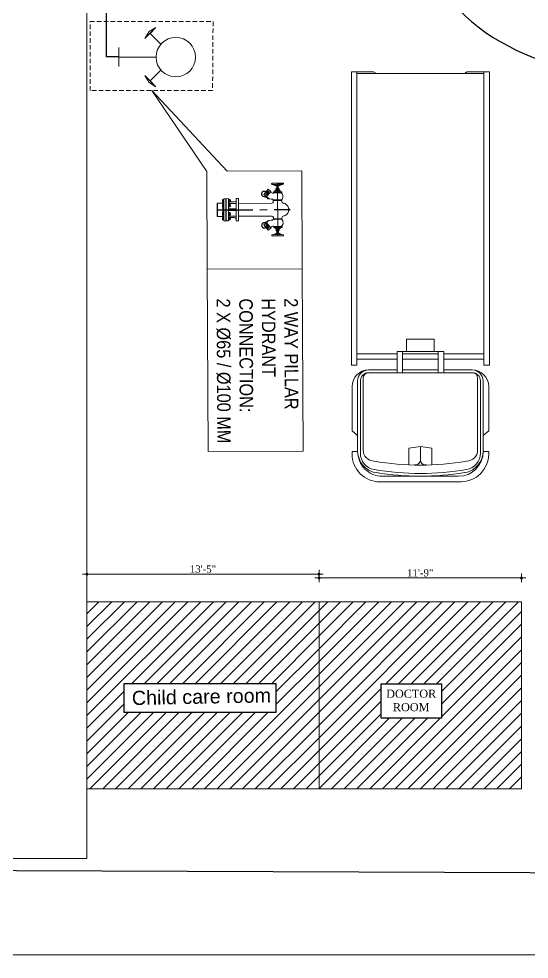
# Model space of a CAD drawing. Header units: inches. Extents: x -98933 to 1585249, y -3352739 to 192771.
# Drawn here: x 8803 to 9158, y 48284 to 48938 of the extents above; entities that cross this region are included whole.
import ezdxf

# ---------------------------------------------------------------- set-up
doc = ezdxf.new("R2010")
doc.units = ezdxf.units.IN
doc.header["$MEASUREMENT"] = 0
doc.header["$PDMODE"] = 35
for name, pattern in [('0X01_5545_01P_02nd-M$0$0X01_5545_01P_02nd-M$0$10117_C2_FP00-LOADING$0$HIDDEN2', [4.75, 3.125, -1.625]), ('CENTER', [2, 1.25, -0.25, 0.25, -0.25]), ('CONTINOUS', [0])]:
    doc.linetypes.add(name, pattern=pattern)
doc.layers.get('0').update_dxf_attribs({"lineweight": 0})
doc.layers.get('Defpoints').update_dxf_attribs({"lineweight": 0})
for name, color, linetype in [('-spk-branch', 100, 'Continuous'), ('8', 7, 'Continuous'), ('Sprinklar Branch Pipe..', 10, 'Continuous'), ('sprinkler head details', 7, 'Continuous')]:
    doc.layers.add(name, color=color, linetype=linetype)
for name, color, linetype, lineweight in [('AA-SECTION', 242, 'Continuous', 13), ('DIEN HOA', 111, 'Continuous', 0), ('DIM', 7, 'Continuous', 0), ('FF-SIAMESE CONNECTION', 1, 'Continuous', 25), ('FPS- Pillar Hydrant', 1, 'Continuous', 25), ('Layer1', 134, 'Continuous', 0), ('MS Pipe', 1, 'Continuous', 18), ('Referance', 6, 'Continuous', 5), ('TEX', 7, 'Continuous', 0), ('Text', 7, 'Continuous', 0)]:
    doc.layers.add(name, color=color, linetype=linetype, lineweight=lineweight)
doc.layers.add('BOUNDARY', color=7, linetype='Continuous', lineweight=0, true_color=0x999900)
doc.styles.add('ARCH', font='times.ttf')
doc.styles.add('REG', font='times.ttf')
doc.styles.add('style1', font='arial.ttf')
doc.styles.add('ZIA', font='ARIALN.TTF', dxfattribs={"width": 1.05, "height": 10})
doc.dimstyles.new('Dim-Pres', dxfattribs={"dimtxt": 5.5, "dimasz": 2, "dimexe": 1.5, "dimexo": 1.5, "dimgap": 1, "dimtad": 3, "dimdec": 0, "dimzin": 3, "dimdsep": 46, "dimlunit": 4, "dimtxsty": 'REG', "dimblk": 'point', "dimcen": 2, "dimclrd": 256, "dimclre": 256, "dimclrt": 7, "dimadec": 0, "dimazin": 0, "dimtfac": 0.75, "dimtdec": 0, "dimtmove": 1, "dimatfit": 3, "dimldrblk": 'point', "dimfxl": 0, "dimtolj": 1, "dimtzin": 0, "dimlwd": -1, "dimlwe": -1, "dimarcsym": 1})
pattern_1 = [(45, (12583.0427, 59027.935), (-4.4194174, 4.4194174), [])]

# ---------------------------------------------------------------- blocks, each defined once
blk = doc.blocks.new('A$C43186C71')
at = {"layer": 'DIEN HOA'}
for p, q in [((0, 1500), (3184, 1500)), ((0, 1500), (0, 1440)), ((0, 1440), (3184, 1440)), ((0, 1440), (0, 1258)), ((18, 1440), (18, 60)), ((3060, 1440), (3060, 1003)), ((3120, 1440), (3120, 1003)), ((3184, 1500), (3184, 1440)), ((3356, 1432), (4115, 1432)), ((3416, 1492), (3899, 1492)), ((3899, 1492), (3948, 1432)), ((4123, 1432), (4123, 1492)), ((4123, 1492), (4151, 1492)), ((3326, 1372), (4106, 1372)), ((3356, 1402), (4140, 1402)), ((0, 1258), (18, 1228)), ((3236, 1312), (3236, 1003)), ((3266, 1312), (3266, 188)), ((4391, 1162), (4391, 338)), ((4451, 1192), (4451, 308)), ((3037, 943), (3037, 557)), ((3060, 943), (3060, 557)), ((3120, 943), (3120, 557)), ((3236, 943), (3236, 557)), ((4069, 750), (4085, 874)), ((4085, 874), (4265, 874)), ((4206, 750), (4069, 750)), ((4069, 750), (4085, 626)), ((4085, 626), (4265, 626)), ((3060, 497), (3060, 60)), ((3120, 497), (3120, 60)), ((3236, 497), (3236, 188)), ((0, 242), (18, 272)), ((0, 60), (0, 242)), ((3326, 128), (4106, 128)), ((0, 60), (3184, 60)), ((0, 60), (0, 0)), ((3184, 60), (3184, 0)), ((3356, 98), (4140, 98)), ((3356, 68), (4121, 68)), ((3416, 8), (3899, 8)), ((3899, 8), (3948, 68)), ((4123, 68), (4123, 8)), ((4123, 8), (4151, 8)), ((0, 0), (3184, 0))]:
    blk.add_line(p, q, dxfattribs=at)
for points in [[(3037, 1003), (3266, 1003), (3266, 943), (3037, 943)], [(3036, 901), (2903, 901), (2903, 599), (3036, 599)], [(3037, 497), (3266, 497), (3266, 557), (3037, 557)]]:
    blk.add_lwpolyline(points, close=True, dxfattribs=at)
for centre, radius, start, end in [((3416, 1312), 180, 90, 180), ((3356, 1312), 120, 90, 180), ((4115, 1192), 240, 9.2506, 90), ((4121, 1162), 270, 0, 90), ((4151, 1192), 300, 0, 90), ((3356, 1312), 90, 90, 180), ((3326, 1312), 60, 90, 180), ((4106, 1252), 120, 0, 90), ((4140, 1222), 180, 9.777, 90), ((1402, 750), 2868, 349.9245, 10.0755), ((1402, 750), 2958, 350.223, 9.777), ((1402, 750), 2988, 350.7494, 9.2506), ((4211, 807), 56.9, 264.933, 6.6458), ((4211, 693), 56.9, 353.3542, 95.067), ((4121, 338), 270, 270, 0), ((4151, 308), 300, 270, 0), ((4106, 248), 120, 270, 0), ((4115, 308), 240, 270, 350.7494), ((4140, 278), 180, 270, 350.223), ((3356, 188), 120, 180, 270), ((3416, 188), 180, 180, 270), ((3326, 188), 60, 180, 270), ((3356, 188), 90, 180, 270)]:
    blk.add_arc(centre, radius, start, end, dxfattribs=at)
blk = doc.blocks.new('PILLAR HYDRANT')
at = {"layer": '-spk-branch', "color": 1}
blk.add_line((-23.1, -86.2), (-116.3, -86.2), dxfattribs=at)
at = {"color": 1}
for p, q in [((-75, 420.3), (-75, 416.4)), ((-64.5, 420.3), (-64.5, 416.4))]:
    blk.add_line(p, q, dxfattribs=at)
at = {"color": 1, "ltscale": 25}
for p, q in [((-256.2, 299.7), (-256.2, 376.6)), ((-256.2, 338.2), (116.8, 338.2)), ((-252.8, 380.1), (-251.7, 380.1)), ((-248.3, 369), (-248.3, 376.6)), ((-237.6, 349.1), (-248.3, 375.4)), ((-240.6, 349.3), (-248.3, 371)), ((-248.3, 365.5), (-248.3, 369)), ((-248.3, 338.2), (-248.3, 365.5)), ((-248.3, 349.1), (-243, 349.4)), ((-248.3, 339.9), (-236.5, 339.9)), ((-248.3, 311.1), (-248.3, 338.2)), ((-248.3, 336.5), (-236.5, 336.5)), ((-243, 349.4), (-236.5, 349)), ((-236.5, 327.4), (-236.5, 349)), ((-236.5, 343.4), (-218.7, 343.4)), ((-236.5, 333), (-218.7, 333)), ((-218.7, 330.1), (-218.7, 346.3)), ((-217.8, 349), (-214.8, 349)), ((-217.8, 343.6), (-214.8, 343.6)), ((-217.8, 332.8), (-214.8, 332.8)), ((-214.8, 327.4), (-214.8, 349)), ((-214.8, 346.3), (-212.2, 346.3)), ((-212.2, 349.4), (-207.1, 349.4)), ((-212.2, 327), (-212.2, 349.4)), ((-207.1, 327), (-207.1, 349.4)), ((-204.5, 324.7), (-204.5, 351.7)), ((-203.7, 356.2), (-195.9, 356.2)), ((-203.7, 347.2), (-195.9, 347.2)), ((-195.9, 311.4), (-195.9, 368.3)), ((-195, 369.2), (-189.8, 369.2)), ((-192.4, 310.5), (-192.4, 369.2)), ((-189, 311.4), (-189, 368.3)), ((-189, 368.3), (-188.9, 368.3)), ((-138.5, 317.1), (-138.5, 359.3)), ((-137.7, 366.3), (-136.6, 366.3)), ((-136.6, 310.1), (-136.6, 366.3)), ((-136.6, 365.5), (-134.2, 365.5)), ((-135.5, 311.1), (-135.5, 365.5)), ((-134.4, 311.1), (-134.4, 365.5)), ((-134.4, 311.1), (-134.4, 365.5)), ((-134.2, 338.8), (-134.2, 365.5)), ((-134.2, 338.8), (-134.2, 365.5)), ((-134.2, 338.8), (-134.2, 311.8)), ((-127.9, 368.7), (-130.9, 368.7)), ((-114.9, 382.5), (-114.9, 381.7)), ((-24.6, 382.5), (-24.6, 381.7)), ((-11.6, 368.7), (-8.5, 368.7)), ((-5.3, 338.8), (-5.3, 365.5)), ((-5.3, 338.8), (-5.3, 365.5)), ((-2.9, 365.5), (-5.3, 365.5)), ((-5.3, 338.8), (-5.3, 311.8)), ((-5.1, 311.1), (-5.1, 365.5)), ((-5.1, 311.1), (-5.1, 365.5)), ((-4, 311.1), (-4, 365.5)), ((-2.9, 310.1), (-2.9, 366.3)), ((-1.8, 366.3), (-2.9, 366.3)), ((-1, 317.1), (-1, 359.3)), ((49.5, 311.4), (49.5, 368.3)), ((49.5, 368.3), (49.5, 368.3)), ((55.5, 369.2), (50.3, 369.2)), ((52.9, 310.5), (52.9, 369.2)), ((56.4, 311.4), (56.4, 368.3)), ((64.2, 356.2), (56.4, 356.2)), ((64.2, 347.2), (56.4, 347.2)), ((65, 324.7), (65, 351.7)), ((72.7, 349.4), (67.6, 349.4)), ((67.6, 327), (67.6, 349.4)), ((72.7, 327), (72.7, 349.4)), ((75.3, 346.3), (72.7, 346.3)), ((78.3, 349), (75.3, 349)), ((75.3, 327.4), (75.3, 349)), ((78.3, 343.6), (75.3, 343.6)), ((78.3, 332.8), (75.3, 332.8)), ((79.2, 330.1), (79.2, 346.3)), ((97.1, 343.4), (79.2, 343.4)), ((97.1, 333), (79.2, 333)), ((103.5, 349.4), (97.1, 349)), ((97.1, 327.4), (97.1, 349)), ((108.8, 339.9), (97.1, 339.9)), ((108.8, 336.5), (97.1, 336.5)), ((98.1, 349.1), (108.8, 375.4)), ((101.1, 349.3), (108.8, 371)), ((108.8, 349.1), (103.5, 349.4)), ((108.8, 369), (108.8, 376.6)), ((108.8, 365.5), (108.8, 369)), ((108.8, 338.2), (108.8, 365.5)), ((108.8, 311.1), (108.8, 338.2)), ((113.3, 380.1), (112.2, 380.1)), ((116.8, 299.7), (116.8, 376.6)), ((-252.8, 296.3), (-251.7, 296.3)), ((-237.6, 327.3), (-248.3, 301)), ((-243, 327), (-248.3, 327.3)), ((-240.6, 327.1), (-248.3, 305.4)), ((-248.3, 311.1), (-248.3, 307.7)), ((-248.3, 300.6), (-248.3, 307.7)), ((-248.3, 300.6), (-248.3, 299.7)), ((-236.5, 327.4), (-243, 327)), ((-217.8, 327.4), (-214.8, 327.4)), ((-214.8, 330.1), (-212.2, 330.1)), ((-199.9, 289.4), (-214.2, 271.8)), ((-176, 240.8), (-214.2, 271.8)), ((-212.2, 327), (-207.1, 327)), ((-203.7, 329.2), (-195.9, 329.2)), ((-203.7, 320.2), (-195.9, 320.2)), ((-198.9, 275.9), (-199.9, 275)), ((-199.6, 271.9), (-193.8, 267.7)), ((-161, 260.7), (-197.6, 290.5)), ((-196.3, 276.1), (-190.6, 271.9)), ((-195.1, 291), (-194.9, 291.2)), ((-195, 310.5), (-189.8, 310.5)), ((-189.8, 310.5), (-187.2, 310.2)), ((-147.7, 273.5), (-147.9, 273.6)), ((-143.2, 305.4), (-139.3, 305.4)), ((-139.3, 307.9), (-139.3, 305.4)), ((-137.7, 310.1), (-136.6, 310.1)), ((-136.6, 311.1), (-134.2, 311.1)), ((-125.1, 308.5), (-130.9, 308.5)), ((-114.9, 296.9), (-114.9, 61.9)), ((-24.6, 296.9), (-24.6, 61.9)), ((-14.4, 308.5), (-8.5, 308.5)), ((-2.9, 311.1), (-5.3, 311.1)), ((-1.8, 310.1), (-2.9, 310.1)), ((-0.2, 307.9), (-0.2, 305.4)), ((3.7, 305.4), (-0.2, 305.4)), ((8.3, 273.5), (8.5, 273.6)), ((21.5, 260.7), (58.1, 290.5)), ((36.5, 240.8), (74.7, 271.8)), ((50.3, 310.5), (47.7, 310.2)), ((55.5, 310.5), (50.3, 310.5)), ((56.8, 276.1), (51.1, 271.9)), ((60.1, 271.9), (54.4, 267.7)), ((55.7, 291), (55.4, 291.2)), ((64.2, 329.2), (56.4, 329.2)), ((64.2, 320.2), (56.4, 320.2)), ((59.5, 275.9), (60.4, 275)), ((60.4, 289.4), (74.7, 271.8)), ((72.7, 327), (67.6, 327)), ((75.3, 330.1), (72.7, 330.1)), ((78.3, 327.4), (75.3, 327.4)), ((97.1, 327.4), (103.5, 327)), ((98.1, 327.3), (108.8, 301)), ((101.1, 327.1), (108.8, 305.4)), ((103.5, 327), (108.8, 327.3)), ((108.8, 311.1), (108.8, 307.7)), ((108.8, 300.6), (108.8, 307.7)), ((108.8, 300.6), (108.8, 299.7)), ((113.3, 296.3), (112.2, 296.3)), ((-200.2, 239.5), (-200.3, 241.5)), ((-199.2, 247.3), (-200.2, 243.2)), ((-197.4, 253.4), (-199.1, 248.7)), ((-183.7, 260.2), (-177.3, 255.5)), ((-180.6, 264.6), (-174, 259.7)), ((-161.6, 258.5), (-176, 240.8)), ((-173.8, 256.7), (-174.7, 255.7)), ((-160.9, 245.7), (-162.3, 240.8)), ((-161.7, 260), (-161, 260.7)), ((-159.2, 251.9), (-160.5, 247.1)), ((-157.5, 258.1), (-158.8, 253.2)), ((18, 258.1), (19.4, 253.2)), ((19.7, 251.9), (21.1, 247.1)), ((21.4, 245.7), (22.8, 240.8)), ((22.3, 260), (21.5, 260.7)), ((22.2, 258.5), (36.5, 240.8)), ((34.3, 256.7), (35.2, 255.7)), ((41.1, 264.6), (34.5, 259.7)), ((44.2, 260.2), (37.8, 255.5)), ((57.9, 253.4), (59.6, 248.7)), ((59.7, 247.3), (60.7, 243.2)), ((60.7, 239.5), (60.9, 241.5)), ((-148.4, 61.9), (9, 61.9)), ((-148.4, 46.1), (-148.4, 61.9)), ((-148.4, 46.1), (9, 46.1)), ((-141.6, -4.7), (-141.6, 1.9)), ((-139.5, 2.8), (-132.7, 2.8)), ((-137.4, -4.7), (-137.4, 1.9)), ((-136.5, 4.7), (-128.5, 4.7)), ((-136.5, 2.8), (-136.5, 4.4)), ((-136.5, 4.1), (-128.4, 4.1)), ((-136.5, 3.5), (-128.4, 3.5)), ((-136.5, 3), (-128.4, 3)), ((-135.8, 5.1), (-129.2, 5.1)), ((-125.8, 2.8), (-132.7, 2.8)), ((-128.4, 4.4), (-128.4, 2.8)), ((-128, -4.7), (-128, 1.9)), ((-125.2, 32), (-125.2, 5.3)), ((-123.8, -4.7), (-123.8, 1.9)), ((-114.9, 46.1), (-114.9, -8.8)), ((-107.4, -4.7), (-107.4, 1.9)), ((-105.4, 2.8), (-98.5, 2.8)), ((-103.2, -4.7), (-103.2, 1.9)), ((-102.4, 2.8), (-102.4, 4.4)), ((-102.4, 4.1), (-94.3, 4.1)), ((-102.4, 3.5), (-94.3, 3.5)), ((-102.4, 3), (-94.3, 3)), ((-102.3, 4.7), (-94.3, 4.7)), ((-101.6, 5.1), (-95, 5.1)), ((-91.7, 2.8), (-98.5, 2.8)), ((-94.3, 4.4), (-94.3, 2.8)), ((-93.8, -4.7), (-93.8, 1.9)), ((-89.7, -4.7), (-89.7, 1.9)), ((-75.5, 46.1), (-75.5, -8.8)), ((-64, 46.1), (-64, -8.8)), ((-49.8, -4.7), (-49.8, 1.9)), ((-47.8, 2.8), (-41, 2.8)), ((-45.7, -4.7), (-45.7, 1.9)), ((-45.2, 4.4), (-45.2, 2.8)), ((-37.1, 4.1), (-45.2, 4.1)), ((-37.1, 3.5), (-45.2, 3.5)), ((-37.1, 3), (-45.2, 3)), ((-37.2, 4.7), (-45.1, 4.7)), ((-37.9, 5.1), (-44.5, 5.1)), ((-34.1, 2.8), (-41, 2.8)), ((-37.1, 2.8), (-37.1, 4.4)), ((-36.2, -4.7), (-36.2, 1.9)), ((-32.1, -4.7), (-32.1, 1.9)), ((-24.6, 46.1), (-24.6, -8.8)), ((-15.7, -4.7), (-15.7, 1.9)), ((-14.3, 32), (-14.3, 5.3)), ((-13.6, 2.8), (-6.8, 2.8)), ((-11.5, -4.7), (-11.5, 1.9)), ((-11.1, 4.4), (-11.1, 2.8)), ((-2.9, 4.1), (-11.1, 4.1)), ((-2.9, 3.5), (-11.1, 3.5)), ((-2.9, 3), (-11.1, 3)), ((-3, 4.7), (-11, 4.7)), ((-3.7, 5.1), (-10.3, 5.1)), ((0, 2.8), (-6.8, 2.8)), ((-2.9, 2.8), (-2.9, 4.4)), ((-2.1, -4.7), (-2.1, 1.9)), ((2.1, -4.7), (2.1, 1.9)), ((9, 46.1), (9, 61.9)), ((-148.4, -8.8), (9, -8.8)), ((-148.4, -24.6), (-148.4, -8.8)), ((-148.4, -24.6), (9, -24.6)), ((-148.4, -27.4), (9, -27.4)), ((-148.4, -42.2), (-148.4, -27.4)), ((-148.4, -42.2), (9, -42.2)), ((-142.8, -7.2), (-122.3, -7.2)), ((-142.8, -8.8), (-142.8, -7.2)), ((-142.8, -42.2), (-142.8, -43.8)), ((-142.8, -43.8), (-122.3, -43.8)), ((-141.6, -43.8), (-141.6, -49.5)), ((-141.5, -5.6), (-123.9, -5.6)), ((-141.5, -7.2), (-141.5, -5.6)), ((-139.5, -50.4), (-132.7, -50.4)), ((-137.4, -43.8), (-137.4, -50.4)), ((-133.2, -5.6), (-133.2, -7.2)), ((-125.8, -50.4), (-132.7, -50.4)), ((-132.2, -5.6), (-132.2, -7.2)), ((-128, -43.8), (-128, -50.4)), ((-123.9, -7.2), (-123.9, -5.6)), ((-123.8, -43.8), (-123.8, -49.5)), ((-122.3, -8.8), (-122.3, -7.2)), ((-122.3, -42.2), (-122.3, -43.8)), ((-121.7, -24.6), (-121.7, -27.4)), ((-116.3, -86.2), (-116.3, -44.6)), ((-114.9, -48), (-107.4, -48)), ((-108.7, -42.2), (-108.7, -43.8)), ((-108.7, -43.8), (-88.1, -43.8)), ((-108.6, -7.2), (-88.1, -7.2)), ((-108.6, -8.8), (-108.6, -7.2)), ((-107.4, -43.8), (-107.4, -49.5)), ((-107.3, -5.6), (-89.7, -5.6)), ((-107.3, -7.2), (-107.3, -5.6)), ((-105.4, -50.4), (-98.5, -50.4)), ((-103.2, -43.8), (-103.2, -50.4)), ((-99, -5.6), (-99, -7.2)), ((-91.7, -50.4), (-98.5, -50.4)), ((-98, -5.6), (-98, -7.2)), ((-93.8, -43.8), (-93.8, -50.4)), ((-89.7, -7.2), (-89.7, -5.6)), ((-89.7, -43.8), (-89.7, -49.5)), ((-89.7, -48), (-49.8, -48)), ((-88.1, -8.8), (-88.1, -7.2)), ((-88.1, -42.2), (-88.1, -43.8)), ((-30.9, -7.2), (-51.3, -7.2)), ((-51.3, -8.8), (-51.3, -7.2)), ((-51.3, -42.2), (-51.3, -43.8)), ((-30.8, -43.8), (-51.3, -43.8)), ((-32.2, -5.6), (-49.8, -5.6)), ((-49.8, -7.2), (-49.8, -5.6)), ((-49.8, -43.8), (-49.8, -49.5)), ((-47.8, -50.4), (-41, -50.4)), ((-45.7, -43.8), (-45.7, -50.4)), ((-41.5, -5.6), (-41.5, -7.2)), ((-34.1, -50.4), (-41, -50.4)), ((-40.5, -5.6), (-40.5, -7.2)), ((-36.2, -43.8), (-36.2, -50.4)), ((-32.2, -7.2), (-32.2, -5.6)), ((-32.1, -43.8), (-32.1, -49.5)), ((-24.6, -48), (-32.1, -48)), ((-30.9, -8.8), (-30.9, -7.2)), ((-30.8, -42.2), (-30.8, -43.8)), ((-23.1, -86.2), (-23.1, -44.6)), ((-17.8, -24.6), (-17.8, -27.4)), ((3.3, -7.2), (-17.2, -7.2)), ((-17.2, -8.8), (-17.2, -7.2)), ((-17.2, -42.2), (-17.2, -43.8)), ((3.3, -43.8), (-17.2, -43.8)), ((-15.7, -43.8), (-15.7, -49.5)), ((2, -5.6), (-15.6, -5.6)), ((-15.6, -7.2), (-15.6, -5.6)), ((-13.6, -50.4), (-6.8, -50.4)), ((-11.5, -43.8), (-11.5, -50.4)), ((-7.3, -5.6), (-7.3, -7.2)), ((0, -50.4), (-6.8, -50.4)), ((-6.3, -5.6), (-6.3, -7.2)), ((-2.1, -43.8), (-2.1, -50.4)), ((2, -7.2), (2, -5.6)), ((2.1, -43.8), (2.1, -49.5)), ((3.3, -8.8), (3.3, -7.2)), ((3.3, -42.2), (3.3, -43.8)), ((9, -24.6), (9, -8.8)), ((9, -42.2), (9, -27.4))]:
    blk.add_line(p, q, dxfattribs=at)
for points in [[(-199.9, 244.8, -0.204975), (-199.6, 244.7, -0.096702), (-199.3, 244.1, -0.053594), (-199.2, 243.4, -0.040602), (-199.2, 242.4, -0.040602), (-199.4, 241.5, -0.053594), (-199.6, 240.8, -0.096702), (-200, 240.3, -0.204975), (-200.3, 240.2, -0.204975), (-200.6, 240.3, -0.096702), (-200.9, 240.9, -0.053594), (-201, 241.6, -0.040602), (-201, 242.6, -0.040602), (-200.9, 243.5, -0.053594), (-200.6, 244.2, -0.096702), (-200.2, 244.7, -0.204975)], [(-199.8, 238.5, 0.204975), (-200, 238.3, 0.096702), (-200, 237.6, 0.053594), (-199.8, 236.9, 0.040602), (-199.5, 236, 0.040602), (-198.9, 235.2, 0.053594), (-198.4, 234.7, 0.096702), (-197.8, 234.4, 0.204975), (-197.5, 234.4, 0.204975), (-197.3, 234.7, 0.096702), (-197.3, 235.4, 0.053594), (-197.5, 236.1, 0.040602), (-197.8, 236.9, 0.040602), (-198.4, 237.7, 0.053594), (-198.9, 238.2, 0.096702), (-199.5, 238.5, 0.204975)], [(-198.5, 250.7, -0.204975), (-198.2, 250.5, -0.096702), (-197.9, 249.9, -0.053594), (-197.9, 249.2, -0.040602), (-198, 248.2, -0.040602), (-198.2, 247.3, -0.053594), (-198.5, 246.7, -0.096702), (-199, 246.2, -0.204975), (-199.3, 246.1, -0.204975), (-199.6, 246.3, -0.096702), (-199.8, 246.9, -0.053594), (-199.9, 247.6, -0.040602), (-199.8, 248.6, -0.040602), (-199.5, 249.5, -0.053594), (-199.2, 250.1, -0.096702), (-198.8, 250.6, -0.204975)], [(-196.5, 256.2, -0.204975), (-196.3, 256, -0.096702), (-196.1, 255.4, -0.053594), (-196.1, 254.7, -0.040602), (-196.3, 253.7, -0.040602), (-196.6, 252.8, -0.053594), (-197, 252.2, -0.096702), (-197.4, 251.8, -0.204975), (-197.8, 251.7, -0.204975), (-198, 251.9, -0.096702), (-198.2, 252.6, -0.053594), (-198.2, 253.3, -0.040602), (-198, 254.2, -0.040602), (-197.7, 255.1, -0.053594), (-197.3, 255.7, -0.096702), (-196.8, 256.2, -0.204975)], [(-196.6, 232.8, 0.204975), (-196.7, 232.4, 0.096702), (-196.5, 231.8, 0.053594), (-196, 231.2, 0.040602), (-195.3, 230.6, 0.040602), (-194.5, 230.1, 0.053594), (-193.8, 229.8, 0.096702), (-193.2, 229.8, 0.204975), (-192.9, 229.9, 0.204975), (-192.8, 230.2, 0.096702), (-193.1, 230.9, 0.053594), (-193.5, 231.4, 0.040602), (-194.2, 232.1, 0.040602), (-195, 232.6, 0.053594), (-195.7, 232.9, 0.096702), (-196.3, 232.9, 0.204975)], [(-191.3, 228.6, 0.204975), (-191.3, 228.3, 0.096702), (-190.9, 227.7, 0.053594), (-190.4, 227.3, 0.040602), (-189.5, 226.9, 0.040602), (-188.6, 226.6, 0.053594), (-187.9, 226.6, 0.096702), (-187.2, 226.7, 0.204975), (-187, 226.9, 0.204975), (-187, 227.3, 0.096702), (-187.4, 227.8, 0.053594), (-188, 228.2, 0.040602), (-188.8, 228.6, 0.040602), (-189.8, 228.9, 0.053594), (-190.5, 228.9, 0.096702), (-191.1, 228.8, 0.204975)], [(-179.9, 226, -0.204975), (-180, 225.7, -0.096702), (-180.6, 225.4, -0.053594), (-181.3, 225.3, -0.040602), (-182.3, 225.3, -0.040602), (-183.2, 225.4, -0.053594), (-183.9, 225.6, -0.096702), (-184.4, 226, -0.204975), (-184.5, 226.3, -0.204975), (-184.4, 226.6, -0.096702), (-183.8, 226.9, -0.053594), (-183.1, 227.1, -0.040602), (-182.2, 227.1, -0.040602), (-181.2, 227, -0.053594), (-180.5, 226.7, -0.096702), (-180, 226.3, -0.204975)], [(-173.6, 227.4, -0.204975), (-173.6, 227.1, -0.096702), (-174.1, 226.6, -0.053594), (-174.7, 226.3, -0.040602), (-175.6, 226, -0.040602), (-176.6, 225.8, -0.053594), (-177.3, 225.9, -0.096702), (-177.9, 226.1, -0.204975), (-178.1, 226.3, -0.204975), (-178, 226.7, -0.096702), (-177.6, 227.1, -0.053594), (-177, 227.5, -0.040602), (-176, 227.8, -0.040602), (-175.1, 227.9, -0.053594), (-174.4, 227.9, -0.096702), (-173.8, 227.7, -0.204975)], [(-167.9, 231, -0.204975), (-167.8, 230.7, -0.096702), (-168.1, 230.1, -0.053594), (-168.6, 229.5, -0.040602), (-169.4, 229, -0.040602), (-170.3, 228.6, -0.053594), (-171, 228.4, -0.096702), (-171.6, 228.4, -0.204975), (-171.9, 228.6, -0.204975), (-171.9, 228.9, -0.096702), (-171.6, 229.5, -0.053594), (-171.1, 230, -0.040602), (-170.3, 230.6, -0.040602), (-169.5, 231, -0.053594), (-168.8, 231.2, -0.096702), (-168.1, 231.2, -0.204975)], [(-164, 236.3, -0.204975), (-163.8, 236, -0.096702), (-163.9, 235.4, -0.053594), (-164.1, 234.7, -0.040602), (-164.6, 233.9, -0.040602), (-165.2, 233.2, -0.053594), (-165.8, 232.7, -0.096702), (-166.4, 232.5, -0.204975), (-166.7, 232.5, -0.204975), (-166.9, 232.8, -0.096702), (-166.9, 233.5, -0.053594), (-166.6, 234.1, -0.040602), (-166.1, 235, -0.040602), (-165.5, 235.7, -0.053594), (-164.9, 236.1, -0.096702), (-164.3, 236.4, -0.204975)], [(-161.8, 242.6, -0.204975), (-161.5, 242.4, -0.096702), (-161.3, 241.7, -0.053594), (-161.3, 241, -0.040602), (-161.5, 240.1, -0.040602), (-161.8, 239.2, -0.053594), (-162.2, 238.6, -0.096702), (-162.7, 238.1, -0.204975), (-163, 238.1, -0.204975), (-163.3, 238.3, -0.096702), (-163.5, 238.9, -0.053594), (-163.5, 239.6, -0.040602), (-163.3, 240.6, -0.040602), (-163, 241.5, -0.053594), (-162.6, 242.1, -0.096702), (-162.1, 242.5, -0.204975)], [(-160.1, 248.8, -0.204975), (-159.8, 248.6, -0.096702), (-159.6, 248, -0.053594), (-159.6, 247.3, -0.040602), (-159.8, 246.3, -0.040602), (-160.1, 245.4, -0.053594), (-160.5, 244.8, -0.096702), (-161, 244.4, -0.204975), (-161.3, 244.3, -0.204975), (-161.5, 244.5, -0.096702), (-161.7, 245.2, -0.053594), (-161.7, 245.9, -0.040602), (-161.6, 246.8, -0.040602), (-161.2, 247.7, -0.053594), (-160.9, 248.3, -0.096702), (-160.4, 248.8, -0.204975)], [(-158.4, 255, -0.204975), (-158.1, 254.8, -0.096702), (-157.9, 254.1, -0.053594), (-157.9, 253.4, -0.040602), (-158.1, 252.5, -0.040602), (-158.4, 251.6, -0.053594), (-158.8, 251, -0.096702), (-159.3, 250.5, -0.204975), (-159.6, 250.5, -0.204975), (-159.8, 250.7, -0.096702), (-160, 251.3, -0.053594), (-160, 252, -0.040602), (-159.9, 253, -0.040602), (-159.5, 253.9, -0.053594), (-159.2, 254.5, -0.096702), (-158.7, 254.9, -0.204975)], [(-156.6, 261.2, -0.204975), (-156.4, 261, -0.096702), (-156.2, 260.4, -0.053594), (-156.2, 259.7, -0.040602), (-156.4, 258.7, -0.040602), (-156.7, 257.8, -0.053594), (-157.1, 257.2, -0.096702), (-157.6, 256.8, -0.204975), (-157.9, 256.7, -0.204975), (-158.1, 256.9, -0.096702), (-158.3, 257.6, -0.053594), (-158.3, 258.3, -0.040602), (-158.1, 259.2, -0.040602), (-157.8, 260.1, -0.053594), (-157.4, 260.7, -0.096702), (-156.9, 261.2, -0.204975)], [(17.1, 261.2, 0.204975), (16.9, 261, 0.096702), (16.7, 260.4, 0.053594), (16.7, 259.7, 0.040602), (16.9, 258.7, 0.040602), (17.2, 257.8, 0.053594), (17.6, 257.2, 0.096702), (18.1, 256.8, 0.204975), (18.4, 256.7, 0.204975), (18.6, 256.9, 0.096702), (18.8, 257.6, 0.053594), (18.8, 258.3, 0.040602), (18.7, 259.2, 0.040602), (18.3, 260.1, 0.053594), (18, 260.7, 0.096702), (17.5, 261.2, 0.204975)], [(18.9, 255, 0.204975), (18.6, 254.8, 0.096702), (18.4, 254.1, 0.053594), (18.4, 253.4, 0.040602), (18.6, 252.5, 0.040602), (18.9, 251.6, 0.053594), (19.3, 251, 0.096702), (19.8, 250.5, 0.204975), (20.1, 250.5, 0.204975), (20.4, 250.7, 0.096702), (20.6, 251.3, 0.053594), (20.6, 252, 0.040602), (20.4, 253, 0.040602), (20.1, 253.9, 0.053594), (19.7, 254.5, 0.096702), (19.2, 254.9, 0.204975)], [(20.6, 248.8, 0.204975), (20.3, 248.6, 0.096702), (20.1, 248, 0.053594), (20.1, 247.3, 0.040602), (20.3, 246.3, 0.040602), (20.6, 245.4, 0.053594), (21, 244.8, 0.096702), (21.5, 244.4, 0.204975), (21.8, 244.3, 0.204975), (22.1, 244.5, 0.096702), (22.3, 245.2, 0.053594), (22.3, 245.9, 0.040602), (22.1, 246.8, 0.040602), (21.8, 247.7, 0.053594), (21.4, 248.3, 0.096702), (20.9, 248.8, 0.204975)], [(22.3, 242.6, 0.204975), (22.1, 242.4, 0.096702), (21.9, 241.7, 0.053594), (21.9, 241, 0.040602), (22, 240.1, 0.040602), (22.4, 239.2, 0.053594), (22.7, 238.6, 0.096702), (23.2, 238.1, 0.204975), (23.5, 238.1, 0.204975), (23.8, 238.3, 0.096702), (24, 238.9, 0.053594), (24, 239.6, 0.040602), (23.8, 240.6, 0.040602), (23.5, 241.5, 0.053594), (23.1, 242.1, 0.096702), (22.6, 242.5, 0.204975)], [(24.5, 236.3, 0.204975), (24.3, 236, 0.096702), (24.4, 235.4, 0.053594), (24.6, 234.7, 0.040602), (25.1, 233.9, 0.040602), (25.8, 233.2, 0.053594), (26.3, 232.7, 0.096702), (26.9, 232.5, 0.204975), (27.2, 232.5, 0.204975), (27.4, 232.8, 0.096702), (27.4, 233.5, 0.053594), (27.1, 234.1, 0.040602), (26.6, 235, 0.040602), (26, 235.7, 0.053594), (25.4, 236.1, 0.096702), (24.8, 236.4, 0.204975)], [(28.4, 231, 0.204975), (28.3, 230.7, 0.096702), (28.6, 230.1, 0.053594), (29.1, 229.5, 0.040602), (29.9, 229, 0.040602), (30.8, 228.6, 0.053594), (31.5, 228.4, 0.096702), (32.1, 228.4, 0.204975), (32.4, 228.6, 0.204975), (32.4, 228.9, 0.096702), (32.1, 229.5, 0.053594), (31.6, 230, 0.040602), (30.9, 230.6, 0.040602), (30, 231, 0.053594), (29.3, 231.2, 0.096702), (28.6, 231.2, 0.204975)], [(34.1, 227.4, 0.204975), (34.1, 227.1, 0.096702), (34.6, 226.6, 0.053594), (35.2, 226.3, 0.040602), (36.1, 226, 0.040602), (37.1, 225.8, 0.053594), (37.8, 225.9, 0.096702), (38.4, 226.1, 0.204975), (38.6, 226.3, 0.204975), (38.6, 226.7, 0.096702), (38.1, 227.1, 0.053594), (37.5, 227.5, 0.040602), (36.6, 227.8, 0.040602), (35.6, 227.9, 0.053594), (34.9, 227.9, 0.096702), (34.3, 227.7, 0.204975)], [(40.4, 226, 0.204975), (40.6, 225.7, 0.096702), (41.1, 225.4, 0.053594), (41.8, 225.3, 0.040602), (42.8, 225.3, 0.040602), (43.7, 225.4, 0.053594), (44.4, 225.6, 0.096702), (45, 226, 0.204975), (45.1, 226.3, 0.204975), (44.9, 226.6, 0.096702), (44.3, 226.9, 0.053594), (43.6, 227.1, 0.040602), (42.7, 227.1, 0.040602), (41.7, 227, 0.053594), (41.1, 226.7, 0.096702), (40.5, 226.3, 0.204975)], [(51.9, 228.6, -0.204975), (51.9, 228.3, -0.096702), (51.5, 227.7, -0.053594), (50.9, 227.3, -0.040602), (50, 226.9, -0.040602), (49.1, 226.6, -0.053594), (48.4, 226.6, -0.096702), (47.7, 226.7, -0.204975), (47.5, 226.9, -0.204975), (47.5, 227.3, -0.096702), (47.9, 227.8, -0.053594), (48.5, 228.2, -0.040602), (49.4, 228.6, -0.040602), (50.3, 228.9, -0.053594), (51, 228.9, -0.096702), (51.6, 228.8, -0.204975)], [(57.1, 232.8, -0.204975), (57.2, 232.4, -0.096702), (57, 231.8, -0.053594), (56.5, 231.2, -0.040602), (55.8, 230.6, -0.040602), (55, 230.1, -0.053594), (54.4, 229.8, -0.096702), (53.7, 229.8, -0.204975), (53.4, 229.9, -0.204975), (53.3, 230.2, -0.096702), (53.6, 230.9, -0.053594), (54, 231.4, -0.040602), (54.7, 232.1, -0.040602), (55.5, 232.6, -0.053594), (56.2, 232.9, -0.096702), (56.8, 232.9, -0.204975)], [(57, 256.2, 0.204975), (56.8, 256, 0.096702), (56.6, 255.4, 0.053594), (56.6, 254.7, 0.040602), (56.8, 253.7, 0.040602), (57.1, 252.8, 0.053594), (57.5, 252.2, 0.096702), (58, 251.8, 0.204975), (58.3, 251.7, 0.204975), (58.5, 251.9, 0.096702), (58.7, 252.6, 0.053594), (58.7, 253.3, 0.040602), (58.5, 254.2, 0.040602), (58.2, 255.1, 0.053594), (57.9, 255.7, 0.096702), (57.4, 256.2, 0.204975)], [(60.3, 238.5, -0.204975), (60.5, 238.3, -0.096702), (60.5, 237.6, -0.053594), (60.4, 236.9, -0.040602), (60, 236, -0.040602), (59.5, 235.2, -0.053594), (58.9, 234.7, -0.096702), (58.4, 234.4, -0.204975), (58, 234.4, -0.204975), (57.9, 234.7, -0.096702), (57.8, 235.4, -0.053594), (58, 236.1, -0.040602), (58.4, 236.9, -0.040602), (58.9, 237.7, -0.053594), (59.4, 238.2, -0.096702), (60, 238.5, -0.204975)], [(59, 250.7, 0.204975), (58.7, 250.5, 0.096702), (58.5, 249.9, 0.053594), (58.4, 249.2, 0.040602), (58.5, 248.2, 0.040602), (58.7, 247.3, 0.053594), (59.1, 246.7, 0.096702), (59.5, 246.2, 0.204975), (59.8, 246.1, 0.204975), (60.1, 246.3, 0.096702), (60.3, 246.9, 0.053594), (60.4, 247.6, 0.040602), (60.3, 248.6, 0.040602), (60.1, 249.5, 0.053594), (59.7, 250.1, 0.096702), (59.3, 250.6, 0.204975)], [(60.5, 244.8, 0.204975), (60.2, 244.7, 0.096702), (59.9, 244.1, 0.053594), (59.7, 243.4, 0.040602), (59.7, 242.4, 0.040602), (59.9, 241.5, 0.053594), (60.1, 240.8, 0.096702), (60.5, 240.3, 0.204975), (60.8, 240.2, 0.204975), (61.1, 240.3, 0.096702), (61.4, 240.9, 0.053594), (61.5, 241.6, 0.040602), (61.6, 242.6, 0.040602), (61.4, 243.5, 0.053594), (61.2, 244.2, 0.096702), (60.8, 244.7, 0.204975)]]:
    blk.add_lwpolyline(points, format="xyb", close=True, dxfattribs=at)
for centre, radius in [((-187.2, 266), 6.81), ((-187.2, 266), 3.8), ((-148.6, 270.5), 1.01), ((9.1, 270.5), 1.01), ((47.8, 266), 6.81), ((47.8, 266), 3.8), ((-195.9, 255.3), 0.878), ((56.4, 255.3), 0.878)]:
    blk.add_circle(centre, radius, dxfattribs=at)
for centre, radius, start, end in [((-69.7, 367.6), 49.1, 30.15467, 149.84533), ((-252.8, 376.6), 3.46, 90, 180), ((-251.7, 376.6), 3.46, 0, 90), ((-214, 346.3), 4.65, 144.51066, 215.48934), ((-201.4, 338.2), 17.3, 161.81945, 198.18055), ((-214, 330.1), 4.65, 144.51066, 215.48934), ((-189, 344.4), 18.8, 141.22692, 164.47372), ((-192.4, 351.7), 12.1, 158.22895, 201.77105), ((-157.4, 338.2), 47.2, 169.01535, 190.98465), ((-195, 368.3), 0.864, 90, 180), ((-189.8, 368.3), 0.864, 0, 90), ((-186.7, 368.8), 2.27, 192.22675, 228.69293), ((-187.1, 368.4), 1.73, 228.69293, 288.61557), ((-162.7, 344), 32.9, 42.05293, 136.31921), ((-99.4, 358), 39.2, 167.80101, 178.16599), ((-138.1, 366.5), 0.458, 242.78871, 336.76669), ((-130.9, 365.5), 3.25, 90, 180), ((-127.9, 381.7), 13, 270, 0), ((-95.4, 382.5), 19.5, 149.84533, 180), ((-44.1, 382.5), 19.5, 0, 30.15467), ((-11.6, 381.7), 13, 180, 270), ((-8.5, 365.5), 3.25, 0, 90), ((-1.4, 366.5), 0.458, 203.23331, 297.21129), ((-40.1, 358), 39.2, 1.83401, 12.19899), ((23.2, 344), 32.9, 43.68079, 137.94707), ((47.6, 368.4), 1.73, 251.38443, 311.30707), ((47.2, 368.8), 2.27, 311.30707, 347.77325), ((50.3, 368.3), 0.864, 90, 180), ((55.5, 368.3), 0.864, 0, 90), ((52.9, 351.7), 12.1, 338.22895, 21.77105), ((49.5, 344.4), 18.8, 15.52628, 38.77308), ((17.9, 338.2), 47.2, 349.01535, 10.98465), ((74.5, 346.3), 4.65, 324.51066, 35.48934), ((61.9, 338.2), 17.3, 341.81945, 18.18055), ((74.5, 330.1), 4.65, 324.51066, 35.48934), ((112.2, 376.6), 3.46, 90, 180), ((113.3, 376.6), 3.46, 0, 90), ((-252.8, 299.7), 3.46, 180, 270), ((-251.7, 299.7), 3.46, 270, 0), ((-189, 332), 18.8, 195.52628, 218.77308), ((-192.4, 324.7), 12.1, 158.22895, 201.77105), ((-198.4, 273.5), 2.02, 135.47778, 233.66402), ((-198, 288.2), 2.32, 74.06332, 147.11748), ((-197.5, 274.5), 2.02, 53.66402, 135.47778), ((-187.2, 266), 10.2, 158.24569, 309.08235), ((-196.8, 292.8), 2.44, 256.35122, 311.94994), ((-195, 311.4), 0.864, 180, 270), ((-203.9, 305.6), 17.1, 300.87847, 9.81168), ((-187.2, 266), 10.2, 339.47638, 127.85166), ((-189.8, 311.4), 0.864, 270, 0), ((-188.3, 309.2), 1.44, 329.40083, 40.63415), ((-192.9, 299.3), 50.1, 309.66035, 6.98492), ((-152.1, 266.6), 2.27, 60.66446, 146.60327), ((-149.3, 271), 2.94, 236.92889, 56.92889), ((-146, 275.4), 2.68, 166.36015, 222.45647), ((-136.8, 307.8), 2.45, 109.42712, 182.73407), ((-110.8, 317), 27.7, 179.67623, 194.35677), ((-130.9, 311.8), 3.25, 180, 270), ((-128.6, 295.2), 13.8, 7.09284, 75.62394), ((-10.9, 295.2), 13.8, 104.37606, 172.90716), ((-8.5, 311.8), 3.25, 270, 0), ((-28.6, 317), 27.7, 345.64323, 0.32377), ((-2.6, 307.8), 2.45, 357.26593, 70.57288), ((53.4, 299.3), 50.1, 173.01508, 230.33965), ((9.9, 271), 2.94, 123.07111, 303.07111), ((6.5, 275.4), 2.68, 317.54353, 13.63985), ((12.6, 266.6), 2.27, 33.39673, 119.33554), ((47.8, 266), 10.2, 52.14834, 200.52362), ((47.8, 266), 10.2, 230.91765, 21.75431), ((48.8, 309.2), 1.44, 139.36585, 210.59917), ((64.4, 305.6), 17.1, 170.18832, 239.12153), ((50.3, 311.4), 0.864, 180, 270), ((55.5, 311.4), 0.864, 270, 0), ((57.3, 292.8), 2.44, 228.05006, 283.64878), ((58, 274.5), 2.02, 44.52222, 126.33598), ((58.5, 288.2), 2.32, 32.88252, 105.93668), ((58.9, 273.5), 2.02, 306.33598, 44.52222), ((52.9, 324.7), 12.1, 338.22895, 21.77105), ((49.5, 332), 18.8, 321.22692, 344.47372), ((112.2, 299.7), 3.46, 180, 270), ((113.3, 299.7), 3.46, 270, 0), ((-181.4, 245.7), 19.8, 198.3406, 204.53264), ((-181.4, 245.7), 19.8, 211.64587, 224.00969), ((-195.2, 255.8), 2.71, 130.95817, 330.95189), ((-181.4, 245.7), 19.8, 230.58133, 242.88767), ((-181.4, 245.7), 19.8, 249.72111, 264.10727), ((-181.4, 245.7), 19.8, 270.5604, 282.78307), ((-176.1, 257.2), 2.02, 233.66402, 315.47778), ((-181.4, 245.7), 19.8, 289.83839, 302.71714), ((-175.2, 258.1), 2.02, 315.47778, 53.66402), ((-181.4, 245.7), 19.8, 308.78919, 321.13676), ((-191.5, 251.4), 31.4, 329.67386, 336.88901), ((-161.1, 259.3), 0.978, 131.34103, 235.61631), ((21.6, 259.3), 0.978, 304.38369, 48.65897), ((52, 251.4), 31.4, 203.11099, 210.32614), ((41.9, 245.7), 19.8, 218.86324, 231.21081), ((41.9, 245.7), 19.8, 237.28286, 250.16161), ((35.7, 258.1), 2.02, 126.33598, 224.52222), ((36.6, 257.2), 2.02, 224.52222, 306.33598), ((41.9, 245.7), 19.8, 257.21693, 269.4396), ((41.9, 245.7), 19.8, 275.89273, 290.27889), ((41.9, 245.7), 19.8, 297.11233, 309.41867), ((55.7, 255.8), 2.71, 209.04811, 49.04183), ((41.9, 245.7), 19.8, 315.99031, 328.35413), ((41.9, 245.7), 19.8, 335.46736, 341.6594), ((-141.6, 29.6), 16.6, 8.46976, 92.34406), ((-139.5, 0), 2.8, 42.14024, 137.85976), ((-132.7, -9.8), 12.6, 67.94155, 112.05845), ((-135.8, 4.4), 0.749, 90, 180), ((-129.2, 4.4), 0.749, 0, 90), ((-125.9, 0), 2.8, 42.14024, 137.85976), ((-141.6, 7.7), 16.6, 342.66809, 351.53024), ((-105.3, 0), 2.8, 42.14024, 137.85976), ((-98.5, -9.8), 12.6, 67.94155, 112.05845), ((-101.6, 4.4), 0.749, 90, 180), ((-95, 4.4), 0.749, 0, 90), ((-91.7, 0), 2.8, 42.14024, 137.85976), ((-47.8, 0), 2.8, 42.14024, 137.85976), ((-41, -9.8), 12.6, 67.94155, 112.05845), ((-44.5, 4.4), 0.749, 90, 180), ((-37.9, 4.4), 0.749, 0, 90), ((-34.2, 0), 2.8, 42.14024, 137.85976), ((-13.6, 0), 2.8, 42.14024, 137.85976), ((2.1, 29.6), 16.6, 87.65594, 171.53024), ((2.1, 7.7), 16.6, 188.46976, 197.33191), ((-6.8, -9.8), 12.6, 67.94155, 112.05845), ((-10.3, 4.4), 0.749, 90, 180), ((-3.7, 4.4), 0.749, 0, 90), ((0, 0), 2.8, 42.14024, 137.85976), ((-139.5, -2.8), 2.8, 222.14024, 317.85976), ((-139.5, -47.6), 2.8, 222.14024, 317.85976), ((-132.7, 7), 12.6, 247.94155, 292.05845), ((-132.7, -37.8), 12.6, 247.94155, 292.05845), ((-125.9, -2.8), 2.8, 222.14024, 317.85976), ((-125.9, -47.6), 2.8, 222.14024, 317.85976), ((-121.5, -48.9), 6.69, 7.29711, 91.239), ((-105.3, -2.8), 2.8, 222.14024, 317.85976), ((-105.3, -47.6), 2.8, 222.14024, 317.85976), ((-98.5, 7), 12.6, 247.94155, 292.05845), ((-98.5, -37.8), 12.6, 247.94155, 292.05845), ((-91.7, -2.8), 2.8, 222.14024, 317.85976), ((-91.7, -47.6), 2.8, 222.14024, 317.85976), ((-47.8, -2.8), 2.8, 222.14024, 317.85976), ((-47.8, -47.6), 2.8, 222.14024, 317.85976), ((-41, 7), 12.6, 247.94155, 292.05845), ((-41, -37.8), 12.6, 247.94155, 292.05845), ((-34.2, -2.8), 2.8, 222.14024, 317.85976), ((-34.2, -47.6), 2.8, 222.14024, 317.85976), ((-18, -48.9), 6.69, 88.761, 172.70289), ((-13.6, -2.8), 2.8, 222.14024, 317.85976), ((-13.6, -47.6), 2.8, 222.14024, 317.85976), ((-6.8, 7), 12.6, 247.94155, 292.05845), ((-6.8, -37.8), 12.6, 247.94155, 292.05845), ((0, -2.8), 2.8, 222.14024, 317.85976), ((0, -47.6), 2.8, 222.14024, 317.85976)]:
    blk.add_arc(centre, radius, start, end, dxfattribs=at)
at = {"color": 1}
blk.add_arc((-69.7, 420.3), 5.25, 0, 180, dxfattribs=at)
at = {"layer": 'sprinkler head details', "color": 1, "linetype": 'CENTER', "ltscale": 200}
blk.add_line((-69.7, -86.2), (-69.7, 425.5), dxfattribs=at)
blk = doc.blocks.new('FPS- Pillar Hydrant')
at = {"layer": 'FPS- Pillar Hydrant', "lineweight": 0}
for p, q in [((-4332.24, -11785.1), (-4333.39, -11783.95)), ((-4333.39, -11783.95), (-4331.04, -11786.3)), ((-4333.39, -11783.95), (-4331.04, -11786.3)), ((-4331.95, -11784.81), (-4333.39, -11783.95)), ((-4332.11, -11785.13), (-4334.44, -11787.46)), ((-4331.04, -11786.3), (-4331.95, -11784.81)), ((-4325.55, -11792.25), (-4325.55, -11788.24)), ((-4333.42, -11790.19), (-4325.55, -11790.19)), ((-4325.55, -11790.19), (-4325.55, -11792.25)), ((-4332.11, -11795.24), (-4334.44, -11792.92)), ((-4333.39, -11796.43), (-4331.04, -11794.08)), ((-4333.39, -11796.43), (-4331.04, -11794.08)), ((-4331.04, -11794.08), (-4331.95, -11795.56)), ((-4332.24, -11795.27), (-4333.39, -11796.43)), ((-4331.95, -11795.56), (-4333.39, -11796.43))]:
    blk.add_line(p, q, dxfattribs=at)
blk.add_circle((-4337.58, -11790.19), 4.16, dxfattribs=at)
blk = doc.blocks.new('dot')
at = {"color": 4}
for p, q in [((-1.5, 0), (1.5, 0)), ((0, 1.5), (0, -1.5))]:
    blk.add_line(p, q, dxfattribs=at)
at = {"color": 6, "const_width": 0.5}
blk.add_lwpolyline([(-0.25, 0, 1), (0.25, 0, 1)], format="xyb", close=True, dxfattribs=at)
blk = doc.blocks.new('point')
blk.add_blockref('dot', (0, 0))
blk = doc.blocks.new('*D487')
at = {"layer": 'Defpoints', "color": 0, "ltscale": 30, "transparency": 16777216}
for p in [(9011.44, 48551.92), (8850.05, 48532.8, 24.31), (9011.44, 48532.8, 24.31)]:
    blk.add_point(p, dxfattribs=at)
at = {"layer": 'Layer1', "ltscale": 30, "transparency": 16777216}
for p, q in [((8850.05, 48549.86), (8850.05, 48553.42)), ((8852.05, 48551.92), (9009.44, 48551.92)), ((9011.44, 48549.86), (9011.44, 48553.42))]:
    blk.add_line(p, q, dxfattribs=at)
at = {"layer": 'Layer1', "ltscale": 30, "transparency": 16777216, "xscale": 2, "yscale": 2, "zscale": 2, "rotation": 180}
blk.add_blockref('point', (8850.05, 48551.92), dxfattribs=at)
at = {"layer": 'Layer1', "ltscale": 30, "transparency": 16777216, "xscale": 2, "yscale": 2, "zscale": 2}
blk.add_blockref('point', (9011.44, 48551.92), dxfattribs=at)
at = {"layer": 'Layer1', "color": 7, "ltscale": 30, "transparency": 16777216, "insert": (8930.75, 48555.46), "char_height": 5, "attachment_point": 5, "style": 'REG'}
blk.add_mtext('\\A1;13\'-5"', dxfattribs=at)
blk = doc.blocks.new('*D488')
at = {"layer": 'Defpoints', "color": 0, "ltscale": 30, "transparency": 16777216}
for p in [(9152.17, 48549.3), (9011.44, 48532.8, 24.31), (9152.17, 48532.8, 24.31)]:
    blk.add_point(p, dxfattribs=at)
at = {"layer": 'Layer1', "ltscale": 30, "transparency": 16777216}
for p, q in [((9011.44, 48547.52), (9011.44, 48550.8)), ((9013.44, 48549.3), (9150.17, 48549.3)), ((9152.17, 48547.52), (9152.17, 48550.8))]:
    blk.add_line(p, q, dxfattribs=at)
at = {"layer": 'Layer1', "ltscale": 30, "transparency": 16777216, "xscale": 2, "yscale": 2, "zscale": 2, "rotation": 180}
blk.add_blockref('point', (9011.44, 48549.3), dxfattribs=at)
at = {"layer": 'Layer1', "ltscale": 30, "transparency": 16777216, "xscale": 2, "yscale": 2, "zscale": 2}
blk.add_blockref('point', (9152.17, 48549.3), dxfattribs=at)
at = {"layer": 'Layer1', "color": 7, "ltscale": 30, "transparency": 16777216, "insert": (9081.8, 48552.85), "char_height": 5, "attachment_point": 5, "style": 'REG'}
blk.add_mtext('\\A1;11\'-9"', dxfattribs=at)
blk = doc.blocks.new('*D493')
at = {"layer": 'Defpoints', "color": 0, "ltscale": 30, "transparency": 16777216}
for p in [(7135.17, 48352.32, -1.21), (9634.02, 48342.66, -1.21), (9634.02, 48287.43)]:
    blk.add_point(p, dxfattribs=at)
at = {"layer": 'Layer1', "ltscale": 30, "transparency": 16777216}
for p, q in [((7135.17, 48291.43), (7135.17, 48285.93)), ((7137.17, 48287.43), (9632.02, 48287.43)), ((9634.02, 48291.43), (9634.02, 48285.93))]:
    blk.add_line(p, q, dxfattribs=at)
at = {"layer": 'Layer1', "ltscale": 30, "transparency": 16777216, "xscale": 2, "yscale": 2, "zscale": 2, "rotation": 180}
blk.add_blockref('point', (7135.17, 48287.43), dxfattribs=at)
at = {"layer": 'Layer1', "ltscale": 30, "transparency": 16777216, "xscale": 2, "yscale": 2, "zscale": 2}
blk.add_blockref('point', (9634.02, 48287.43), dxfattribs=at)
at = {"layer": 'Layer1', "color": 7, "ltscale": 30, "transparency": 16777216, "insert": (8384.59, 48290.97), "char_height": 5, "attachment_point": 5, "style": 'REG'}
blk.add_mtext('\\A1;208\'-3"', dxfattribs=at)

msp = doc.modelspace()

# ---------------------------------------------------------------- hatches: boundary and pattern name
at = {"layer": 'Layer1', "ltscale": 30}
h = msp.add_hatch(dxfattribs=at)
h.set_pattern_fill('ANSI31', color=256, scale=50, style=0)
h.set_pattern_definition(pattern_1)
h.paths.add_polyline_path([(9011.44, 48532.8), (8850.05, 48532.8), (8850.05, 48402.8), (9011.44, 48402.8)])
h.paths.add_polyline_path([(8981.47, 48476.1), (8981.47, 48455.83), (8875.96, 48455.83), (8875.96, 48476.1)], flags=16)
h.paths.add_polyline_path([(8878.71, 48473.22), (8978.82, 48475.22), (8979.12, 48460.17), (8879.02, 48458.16)], flags=8)
h = msp.add_hatch(dxfattribs=at)
h.set_pattern_fill('ANSI31', color=256, scale=50, style=0)
h.set_pattern_definition(pattern_1)
h.paths.add_polyline_path([(9152.17, 48532.8), (9011.44, 48532.8), (9011.44, 48402.8), (9152.17, 48402.8)])
h.paths.add_polyline_path([(9096.62, 48475.85), (9096.62, 48451.82), (9054.59, 48451.82), (9054.59, 48475.85)], flags=16)
h.paths.add_polyline_path([(9057.15, 48473.09), (9093.87, 48473.09), (9093.87, 48455.23), (9057.15, 48455.23)], flags=8)

# ---------------------------------------------------------------- linework, layer by layer
at = {"color": 3, "lineweight": 5, "elevation": 12.31}
msp.add_lwpolyline([(8933.48, 48831.83), (8933.76, 48763.84), (8999.79, 48764.11), (8999.51, 48832.1), (8947.54, 48831.89)], dxfattribs=at)
at = {"layer": 'AA-SECTION', "color": 63, "lineweight": 25}
for points in [[(8875.96, 48476.1), (8981.47, 48476.1), (8981.47, 48455.83), (8875.96, 48455.83)], [(9054.59, 48475.85), (9096.62, 48475.85), (9096.62, 48451.82), (9054.59, 48451.82)]]:
    msp.add_lwpolyline(points, close=True, dxfattribs=at)
at = {"layer": 'BOUNDARY', "color": 8, "lineweight": 25, "ltscale": 20}
msp.add_ellipse((9234.71, 48998.89), major_axis=(-149.6, 0), ratio=0.676878, start_param=2.397407, end_param=8.407157, dxfattribs=at)
at = {"layer": 'Layer1', "ltscale": 30}
for p, q in [((8850.05, 49106.49, 24.31), (8850.05, 48532.8, 24.31)), ((8850.05, 48532.8, 24.31), (9152.17, 48532.8, 24.31)), ((9011.44, 48402.8, 24.31), (9011.44, 48532.8, 24.31)), ((9152.17, 48532.8, 24.31), (9152.17, 48402.8, 24.31)), ((9152.17, 48402.8, 24.31), (8850.05, 48402.8, 24.31)), ((8850.05, 48402.8, 24.31), (8850.05, 48354.49, 24.31)), ((8850.05, 48354.49, 24.31), (7193.32, 48354.49, 24.31))]:
    msp.add_line(p, q, dxfattribs=at)
at = {"layer": 'Layer1', "color": 5, "lineweight": 30, "ltscale": 30, "elevation": -1.21}
msp.add_lwpolyline([(9646.24, 48836.12), (9634.02, 48342.66), (7135.17, 48352.32), (7150.2, 49157.06), (7155.01, 49156.94), (7162.14, 49445.75)], dxfattribs=at)
at = {"layer": 'Layer1', "color": 1, "lineweight": 30, "ltscale": 30, "elevation": 0.7}
msp.add_lwpolyline([(8863.55, 49123.73), (8863.55, 48911.37)], dxfattribs=at)
at = {"layer": 'Layer1', "ltscale": 30, "elevation": 24.31}
msp.add_lwpolyline([(8850.05, 48532.8), (8850.05, 48402.8)], dxfattribs=at)
at = {"layer": 'MS Pipe', "color": 3, "linetype": '0X01_5545_01P_02nd-M$0$0X01_5545_01P_02nd-M$0$10117_C2_FP00-LOADING$0$HIDDEN2', "elevation": 0.7}
msp.add_lwpolyline([(8852.33, 48935.84), (8937.77, 48935.84), (8937.46, 48887.9), (8852.33, 48887.9)], close=True, dxfattribs=at)
at = {"layer": 'MS Pipe', "color": 3, "elevation": 12.31}
msp.add_lwpolyline([(8933.76, 48763.84), (8934.28, 48637.23), (9000.31, 48637.5), (8999.79, 48764.11)], close=True, dxfattribs=at)
at = {"layer": 'Referance', "color": 1, "lineweight": 30}
msp.add_line((8872.23, 48911.37, 0.7), (8863.55, 48911.37, 0.7), dxfattribs=at)
at = {"layer": 'Sprinklar Branch Pipe..', "color": 3, "linetype": 'CONTINOUS', "lineweight": 5, "ltscale": 10000}
for q in [(8933.48, 48831.83, 12.31), (8947.54, 48831.89, 12.31)]:
    msp.add_line((8895.24, 48887.9, 0.7), q, dxfattribs=at)

# ---------------------------------------------------------------- block references
at = {"layer": '8', "color": 7, "lineweight": -3, "xscale": 3.297288513440435, "yscale": 3.297288512629166, "zscale": 3.297288514025476, "rotation": 180}
msp.add_blockref('FPS- Pillar Hydrant', (-5390.37, 10035.55, 0.7), dxfattribs=at)
at = {"layer": 'DIEN HOA', "color": 7, "xscale": 0.0639999999984866, "yscale": 0.0639999999984866, "zscale": 0.06400000000000006, "rotation": 270}
msp.add_blockref('A$C43186C71', (9033.92, 48900.98, -1.19), dxfattribs=at)
at = {"layer": 'DIM', "lineweight": 13, "xscale": 0.09834318294842007, "yscale": 0.09834318293724209, "zscale": 0.09834318294636901, "rotation": 270.2360248000579}
msp.add_blockref('PILLAR HYDRANT', (8949.39, 48798.27, 12.31), dxfattribs=at)

# ---------------------------------------------------------------- texts
at = {"layer": 'FF-SIAMESE CONNECTION', "color": 3, "insert": (8996.74, 48743.7, 12.31), "char_height": 9.4109, "width": 120.3703, "attachment_point": 1, "rotation": 270.23602, "style": 'ZIA'}
msp.add_mtext('2 WAY PILLAR HYDRANT CONNECTION:\\P2 X Ø65 / Ø100 MM', dxfattribs=at)
at = {"layer": 'TEX', "lineweight": 0, "ltscale": 30, "insert": (8881.22, 48470.81, 10.42), "char_height": 9.8156, "width": 99.907, "attachment_point": 1, "rotation": 1.14887, "style": 'style1'}
msp.add_mtext('Child care room ', dxfattribs=at)
at = {"layer": 'Text', "insert": (9075.51, 48471.69, 10.4), "char_height": 5.6, "width": 37.3677, "attachment_point": 2, "style": 'ARCH'}
msp.add_mtext('DOCTOR\\PROOM', dxfattribs=at)

# ---------------------------------------------------------------- dimensions: what is measured, and where the dimension line sits
at = {"layer": 'Layer1', "ltscale": 30}
for base, p1, p2, picture, middle in [((9011.44, 48551.92), (8850.05, 48532.8, 24.31), (9011.44, 48532.8, 24.31), '*D487', (8930.75, 48555.46)), ((9152.17, 48549.3), (9011.44, 48532.8, 24.31), (9152.17, 48532.8, 24.31), '*D488', (9081.8, 48552.85))]:
    dim = msp.add_linear_dim(base=base, p1=p1, p2=p2, dimstyle='Dim-Pres', override={"dimtxt": 5, "dimfxl": 4, "dimfxlon": 1}, dxfattribs=at)
    dim.commit()
    dim.dimension.update_dxf_attribs({"geometry": picture, "text_midpoint": middle})
at = {"layer": 'Layer1', "color": 1, "ltscale": 30}
dim = msp.add_linear_dim(base=(9634.02, 48287.43), p1=(7135.17, 48352.32, -1.21), p2=(9634.02, 48342.66, -1.21), dimstyle='Dim-Pres', override={"dimtxt": 5, "dimfxl": 4, "dimfxlon": 1}, dxfattribs=at)
dim.commit()
dim.dimension.update_dxf_attribs({"geometry": '*D493', "text_midpoint": (8384.59, 48290.97)})

doc.saveas('drawing.dxf')
